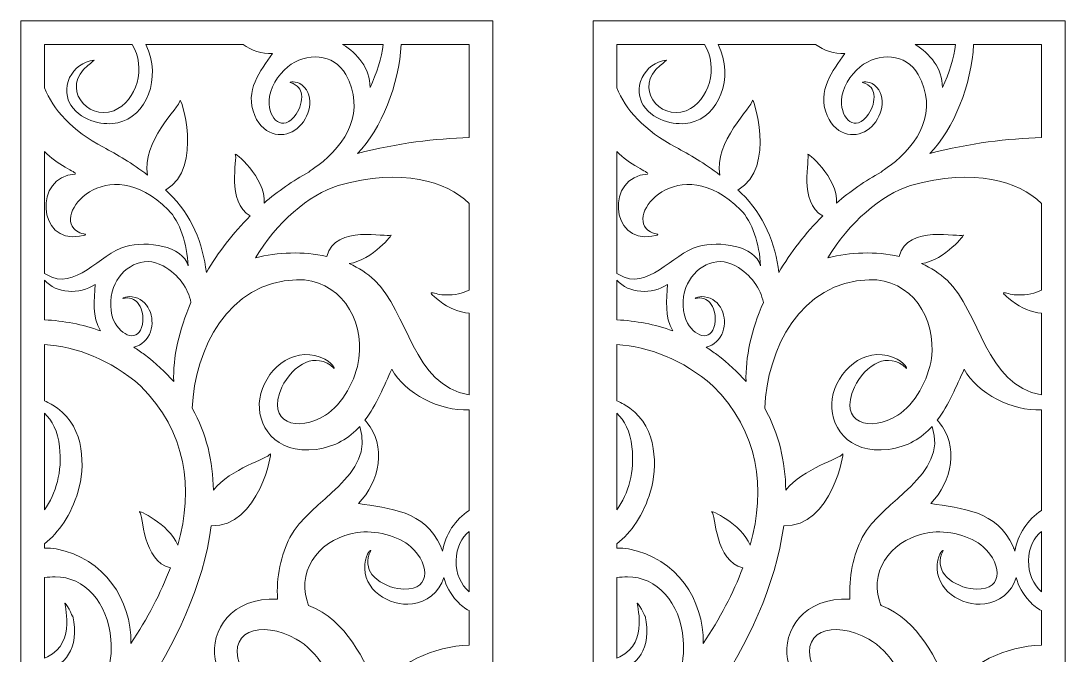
# Model space of a CAD drawing. Header units: centimetres. Extents: x -8 to 8, y -13.8 to 13.9.
# Drawn here: x -8.04 to 7.97, y 4.15 to 13.89 of the extents above; entities that cross this region are included whole.
import ezdxf

# ---------------------------------------------------------------- set-up
doc = ezdxf.new("R2010")
doc.units = ezdxf.units.CM
doc.header["$MEASUREMENT"] = 0
doc.layers.add('layer 1', color=7, linetype='Continuous')

msp = doc.modelspace()

# ---------------------------------------------------------------- linework, layer by layer
at = {"layer": 'layer 1', "color": 177, "lineweight": 9}
for points, knots in [([(-0.80605, -13.84712), (-0.80605, -13.84712), (-8.04078, -13.84712), (-8.04078, -13.84712), (-8.04078, -13.84712), (-8.04078, -13.84712), (-8.04078, 13.88601), (-8.04078, 13.88601), (-8.04078, 13.88601), (-8.04078, 13.88601), (-0.80605, 13.88601), (-0.80605, 13.88601), (-0.80605, 13.88601), (-0.80605, 13.88601), (-0.80605, -13.84712), (-0.80605, -13.84712)], [0, 0, 0, 0, 0.2, 0.2, 0.2, 0.2, 0.4, 0.4, 0.4, 0.4, 0.6, 0.6, 0.6, 0.6, 1, 1, 1, 1]), ([(-7.67904, 13.52428), (-7.67904, 13.52428), (-6.33289, 13.52428), (-6.33289, 13.52428), (-6.33289, 13.52428), (-6.12177, 13.16907), (-6.25529, 12.65806), (-6.61758, 12.50612), (-6.61758, 12.50612), (-7.03738, 12.35339), (-7.42673, 12.86827), (-7.01498, 13.20174), (-7.01498, 13.20174), (-6.95827, 13.24768), (-6.91275, 13.28393), (-6.91622, 13.28355), (-6.91622, 13.28355), (-7.09483, 13.26436), (-7.21531, 13.15897), (-7.29286, 13.01424), (-7.29286, 13.01424), (-7.37311, 12.86437), (-7.33369, 12.68004), (-7.27375, 12.59145), (-7.27375, 12.59145), (-7.09293, 12.32465), (-6.74242, 12.27779), (-6.55604, 12.32282), (-6.55604, 12.32282), (-6.11983, 12.4138), (-5.87346, 13.0023), (-6.12573, 13.52428), (-6.12573, 13.52428), (-6.12573, 13.52428), (-4.63337, 13.52428), (-4.63337, 13.52428), (-4.63337, 13.52428), (-4.50657, 13.43115), (-4.34413, 13.37817), (-4.1836, 13.38358), (-4.1836, 13.38358), (-4.3675, 13.11505), (-4.61931, 12.81862), (-4.45504, 12.43425), (-4.45504, 12.43425), (-4.30856, 12.09139), (-3.98744, 12.08343), (-3.80698, 12.23227), (-3.80698, 12.23227), (-3.61298, 12.39203), (-3.51656, 12.7294), (-3.72973, 12.89794), (-3.72973, 12.89794), (-3.82709, 12.97677), (-3.92892, 12.94546), (-3.9107, 12.94153), (-3.9107, 12.94153), (-3.78783, 12.90252), (-3.74761, 12.82782), (-3.73813, 12.75874), (-3.73813, 12.75874), (-3.72417, 12.65779), (-3.7593, 12.54222), (-3.81911, 12.45627), (-3.81911, 12.45627), (-4.02437, 12.1622), (-4.24159, 12.37087), (-4.23462, 12.66152), (-4.23462, 12.66152), (-4.23013, 12.84022), (-4.10043, 13.06217), (-3.95016, 13.18084), (-3.95016, 13.18084), (-3.66759, 13.40433), (-3.24246, 13.39334), (-3.05848, 13.06177), (-3.05848, 13.06177), (-2.75147, 12.50901), (-3.04468, 11.99889), (-3.48601, 11.66454), (-3.48601, 11.66454), (-3.55796, 11.62035), (-3.60214, 11.58715), (-3.62498, 11.56305), (-3.62498, 11.56305), (-3.87155, 11.43165), (-4.10161, 11.27028), (-4.31211, 11.08783), (-4.31211, 11.08783), (-4.27919, 11.48279), (-4.78574, 11.88873), (-4.75318, 11.83831), (-4.75318, 11.83831), (-4.71381, 11.77713), (-4.89761, 11.09816), (-4.52282, 10.89192), (-4.52282, 10.89192), (-4.78766, 10.62801), (-5.015, 10.33132), (-5.19727, 10.02344), (-5.19727, 10.02344), (-5.24571, 10.46125), (-5.42776, 10.9128), (-5.7713, 11.24124), (-5.7713, 11.24124), (-5.78844, 11.25762), (-5.80561, 11.27371), (-5.82283, 11.28956), (-5.82283, 11.28956), (-5.22334, 11.63201), (-5.60129, 12.76024), (-5.60082, 12.66448), (-5.60082, 12.66448), (-5.6005, 12.57181), (-6.20207, 12.01611), (-6.09804, 11.52024), (-6.09804, 11.52024), (-6.33397, 11.70038), (-6.56752, 11.83763), (-6.77555, 11.94611), (-6.77555, 11.94611), (-7.25245, 12.19472), (-7.55033, 12.53098), (-7.67904, 12.85986), (-7.67904, 12.85986), (-7.67904, 12.85986), (-7.67904, 13.52428), (-7.67904, 13.52428)], [0, 0, 0, 0, 0.03030303, 0.03030303, 0.03030303, 0.03030303, 0.06060606, 0.06060606, 0.06060606, 0.06060606, 0.09090909, 0.09090909, 0.09090909, 0.09090909, 0.12121212, 0.12121212, 0.12121212, 0.12121212, 0.15151515, 0.15151515, 0.15151515, 0.15151515, 0.18181818, 0.18181818, 0.18181818, 0.18181818, 0.21212121, 0.21212121, 0.21212121, 0.21212121, 0.24242424, 0.24242424, 0.24242424, 0.24242424, 0.27272727, 0.27272727, 0.27272727, 0.27272727, 0.3030303, 0.3030303, 0.3030303, 0.3030303, 0.33333333, 0.33333333, 0.33333333, 0.33333333, 0.36363636, 0.36363636, 0.36363636, 0.36363636, 0.39393939, 0.39393939, 0.39393939, 0.39393939, 0.42424242, 0.42424242, 0.42424242, 0.42424242, 0.45454545, 0.45454545, 0.45454545, 0.45454545, 0.48484848, 0.48484848, 0.48484848, 0.48484848, 0.51515152, 0.51515152, 0.51515152, 0.51515152, 0.54545455, 0.54545455, 0.54545455, 0.54545455, 0.57575758, 0.57575758, 0.57575758, 0.57575758, 0.60606061, 0.60606061, 0.60606061, 0.60606061, 0.63636364, 0.63636364, 0.63636364, 0.63636364, 0.66666667, 0.66666667, 0.66666667, 0.66666667, 0.6969697, 0.6969697, 0.6969697, 0.6969697, 0.72727273, 0.72727273, 0.72727273, 0.72727273, 0.75757576, 0.75757576, 0.75757576, 0.75757576, 0.78787879, 0.78787879, 0.78787879, 0.78787879, 0.81818182, 0.81818182, 0.81818182, 0.81818182, 0.84848485, 0.84848485, 0.84848485, 0.84848485, 0.87878788, 0.87878788, 0.87878788, 0.87878788, 0.90909091, 0.90909091, 0.90909091, 0.90909091, 0.93939394, 0.93939394, 0.93939394, 0.93939394, 1, 1, 1, 1]), ([(-3.10757, 13.52428), (-3.10757, 13.52428), (-2.48741, 13.52428), (-2.48741, 13.52428), (-2.48741, 13.52428), (-2.50927, 13.31455), (-2.58714, 13.08156), (-2.68613, 12.86405), (-2.68613, 12.86405), (-2.68811, 13.15689), (-2.87852, 13.3839), (-3.10757, 13.52428)], [0, 0, 0, 0, 0.25, 0.25, 0.25, 0.25, 0.5, 0.5, 0.5, 0.5, 1, 1, 1, 1]), ([(-2.20963, 13.52428), (-2.20963, 13.52428), (-1.16778, 13.52428), (-1.16778, 13.52428), (-1.16778, 13.52428), (-1.16778, 13.52428), (-1.16778, 12.09556), (-1.16778, 12.09556), (-1.16778, 12.09556), (-1.68138, 12.0771), (-2.26316, 12.01331), (-2.88135, 11.84981), (-2.88135, 11.84981), (-2.51263, 12.22819), (-2.24025, 12.90714), (-2.20963, 13.52428)], [0, 0, 0, 0, 0.2, 0.2, 0.2, 0.2, 0.4, 0.4, 0.4, 0.4, 0.6, 0.6, 0.6, 0.6, 1, 1, 1, 1]), ([(-7.67904, 10.01036), (-7.67904, 10.01036), (-7.67904, 11.87905), (-7.67904, 11.87905), (-7.67904, 11.87905), (-7.58213, 11.7862), (-7.47487, 11.70469), (-7.35926, 11.63878), (-7.35926, 11.63878), (-7.26127, 11.58279), (-7.18947, 11.55359), (-7.20923, 11.53476), (-7.20923, 11.53476), (-7.84689, 11.50113), (-7.78467, 10.46315), (-7.141, 10.58064), (-7.141, 10.58064), (-6.96195, 10.61336), (-7.08989, 10.60551), (-7.16445, 10.64712), (-7.16445, 10.64712), (-7.60236, 10.89071), (-6.71675, 11.92825), (-5.782, 10.98643), (-5.782, 10.98643), (-5.60483, 10.80797), (-5.48989, 10.45774), (-5.47649, 10.1258), (-5.47649, 10.1258), (-5.56204, 10.43819), (-6.10751, 10.51266), (-6.43232, 10.42375), (-6.43232, 10.42375), (-6.83713, 10.31285), (-7.20655, 9.72346), (-7.64833, 9.99165), (-7.64833, 9.99165), (-7.64833, 9.99165), (-7.67904, 10.01036), (-7.67904, 10.01036)], [0, 0, 0, 0, 0.09090909, 0.09090909, 0.09090909, 0.09090909, 0.18181818, 0.18181818, 0.18181818, 0.18181818, 0.27272727, 0.27272727, 0.27272727, 0.27272727, 0.36363636, 0.36363636, 0.36363636, 0.36363636, 0.45454545, 0.45454545, 0.45454545, 0.45454545, 0.54545455, 0.54545455, 0.54545455, 0.54545455, 0.63636364, 0.63636364, 0.63636364, 0.63636364, 0.72727273, 0.72727273, 0.72727273, 0.72727273, 0.81818182, 0.81818182, 0.81818182, 0.81818182, 1, 1, 1, 1]), ([(-1.16778, 11.08398), (-1.16778, 11.08398), (-1.16778, 9.75414), (-1.16778, 9.75414), (-1.16778, 9.75414), (-1.26682, 9.70331), (-1.38707, 9.67555), (-1.5282, 9.67948), (-1.5282, 9.67948), (-1.68674, 9.67638), (-1.88944, 9.8005), (-1.6245, 9.591), (-1.6245, 9.591), (-1.47752, 9.47479), (-1.32201, 9.41481), (-1.16778, 9.39842), (-1.16778, 9.39842), (-1.16778, 9.39842), (-1.16778, 8.14537), (-1.16778, 8.14537), (-1.16778, 8.14537), (-2.03014, 8.28593), (-2.10655, 9.42484), (-2.61648, 9.90528), (-2.61648, 9.90528), (-2.72931, 10.01156), (-2.86172, 10.09564), (-3.00617, 10.15973), (-3.00617, 10.15973), (-2.65038, 10.21416), (-2.32263, 10.62793), (-2.36824, 10.59831), (-2.36824, 10.59831), (-2.43387, 10.55582), (-3.21363, 10.76927), (-3.35159, 10.27175), (-3.35159, 10.27175), (-3.71178, 10.35132), (-4.10489, 10.33559), (-4.44245, 10.24951), (-4.44245, 10.24951), (-4.13136, 10.78182), (-3.62038, 11.22021), (-3.1745, 11.3585), (-3.1745, 11.3585), (-2.18537, 11.63216), (-1.52759, 11.42979), (-1.16778, 11.08398)], [0, 0, 0, 0, 0.07692308, 0.07692308, 0.07692308, 0.07692308, 0.15384615, 0.15384615, 0.15384615, 0.15384615, 0.23076923, 0.23076923, 0.23076923, 0.23076923, 0.30769231, 0.30769231, 0.30769231, 0.30769231, 0.38461538, 0.38461538, 0.38461538, 0.38461538, 0.46153846, 0.46153846, 0.46153846, 0.46153846, 0.53846154, 0.53846154, 0.53846154, 0.53846154, 0.61538462, 0.61538462, 0.61538462, 0.61538462, 0.69230769, 0.69230769, 0.69230769, 0.69230769, 0.76923077, 0.76923077, 0.76923077, 0.76923077, 0.84615385, 0.84615385, 0.84615385, 0.84615385, 1, 1, 1, 1]), ([(-6.3098, 8.87723), (-6.25345, 8.84157), (-6.19834, 8.80366), (-6.14467, 8.76334), (-6.14467, 8.76334), (-5.97238, 8.6339), (-5.8244, 8.49501), (-5.69816, 8.34852), (-5.69816, 8.34852), (-5.71017, 8.71973), (-5.61542, 9.1422), (-5.43259, 9.5636), (-5.43259, 9.5636), (-5.47888, 9.78327), (-5.61322, 9.98419), (-5.86107, 10.12548), (-5.86107, 10.12548), (-6.16483, 10.29875), (-6.50516, 10.1038), (-6.62113, 9.79237), (-6.62113, 9.79237), (-6.68265, 9.62691), (-6.67873, 9.38989), (-6.59662, 9.24683), (-6.59662, 9.24683), (-6.46317, 9.01443), (-6.19183, 8.95373), (-6.17097, 9.28399), (-6.17097, 9.28399), (-6.16479, 9.38041), (-6.19259, 9.48829), (-6.25184, 9.56117), (-6.25184, 9.56117), (-6.29248, 9.61106), (-6.38062, 9.65571), (-6.47537, 9.62263), (-6.47537, 9.62263), (-6.49157, 9.61697), (-6.45247, 9.66553), (-6.33411, 9.65092), (-6.33411, 9.65092), (-6.08528, 9.62018), (-5.97754, 9.33193), (-6.05395, 9.11306), (-6.05395, 9.11306), (-6.09276, 9.00196), (-6.18686, 8.90754), (-6.3098, 8.87723)], [0, 0, 0, 0, 0.07692308, 0.07692308, 0.07692308, 0.07692308, 0.15384615, 0.15384615, 0.15384615, 0.15384615, 0.23076923, 0.23076923, 0.23076923, 0.23076923, 0.30769231, 0.30769231, 0.30769231, 0.30769231, 0.38461538, 0.38461538, 0.38461538, 0.38461538, 0.46153846, 0.46153846, 0.46153846, 0.46153846, 0.53846154, 0.53846154, 0.53846154, 0.53846154, 0.61538462, 0.61538462, 0.61538462, 0.61538462, 0.69230769, 0.69230769, 0.69230769, 0.69230769, 0.76923077, 0.76923077, 0.76923077, 0.76923077, 0.84615385, 0.84615385, 0.84615385, 0.84615385, 1, 1, 1, 1]), ([(-4.77934, 2.59205), (-4.67312, 2.87917), (-4.35931, 3.01011), (-4.26604, 2.81703), (-4.26604, 2.81703), (-4.24594, 2.77548), (-4.24704, 2.71352), (-4.23579, 2.73894), (-4.23579, 2.73894), (-4.16565, 3.00295), (-4.50771, 3.18572), (-4.73435, 2.99628), (-4.73435, 2.99628), (-4.79232, 2.94782), (-4.84435, 2.88383), (-4.88453, 2.81324), (-4.88453, 2.81324), (-5.09889, 3.08711), (-5.55244, 3.02675), (-5.60816, 2.68476), (-5.60816, 2.68476), (-5.60833, 2.64621), (-5.5746, 2.72524), (-5.5256, 2.76645), (-5.5256, 2.76645), (-5.26782, 2.98335), (-4.88747, 2.51357), (-5.03425, 2.0187), (-5.03425, 2.0187), (-5.59609, 2.20671), (-6.112, 2.67096), (-6.29493, 3.3961), (-6.29493, 3.3961), (-6.25571, 3.45151), (-6.21697, 3.50755), (-6.1787, 3.56417), (-6.1787, 3.56417), (-5.68729, 4.29111), (-5.2432, 5.22013), (-5.12092, 6.13768), (-5.12092, 6.13768), (-4.39184, 6.09508), (-4.17188, 7.32319), (-4.21843, 7.23697), (-4.21843, 7.23697), (-4.25548, 7.16858), (-4.82116, 7.01714), (-5.0885, 6.68339), (-5.0885, 6.68339), (-5.09675, 7.12362), (-5.19404, 7.55106), (-5.41234, 7.94101), (-5.41234, 7.94101), (-5.37542, 8.84052), (-4.86736, 9.88246), (-3.81244, 9.91393), (-3.81244, 9.91393), (-3.1636, 9.93323), (-2.77551, 9.31747), (-2.8569, 8.70593), (-2.8569, 8.70593), (-2.9001, 8.38116), (-3.11295, 7.9961), (-3.37215, 7.83315), (-3.37215, 7.83315), (-3.79336, 7.56841), (-4.29083, 7.70542), (-4.03763, 8.26475), (-4.03763, 8.26475), (-3.96371, 8.42801), (-3.82429, 8.58086), (-3.6635, 8.6487), (-3.6635, 8.6487), (-3.55365, 8.69502), (-3.37004, 8.69145), (-3.24368, 8.55469), (-3.24368, 8.55469), (-3.222, 8.53121), (-3.24378, 8.6449), (-3.4505, 8.72386), (-3.4505, 8.72386), (-3.88511, 8.89024), (-4.31261, 8.51178), (-4.37806, 8.08652), (-4.37806, 8.08652), (-4.43907, 7.69094), (-4.14619, 7.22535), (-3.51356, 7.30985), (-3.51356, 7.30985), (-3.21659, 7.34952), (-3.00613, 7.48302), (-2.84464, 7.66194), (-2.84464, 7.66194), (-2.59375, 6.90259), (-3.61179, 6.53608), (-3.91585, 5.95623), (-3.91585, 5.95623), (-4.04874, 5.70298), (-4.12979, 5.33406), (-4.1044, 5.01203), (-4.1044, 5.01203), (-4.81863, 5.04393), (-5.13963, 4.52718), (-5.06108, 4.08917), (-5.06108, 4.08917), (-4.97315, 3.59658), (-4.43675, 3.16403), (-3.90059, 3.36354), (-3.90059, 3.36354), (-3.6454, 3.45857), (-3.62015, 3.59065), (-3.64669, 3.56322), (-3.64669, 3.56322), (-3.80115, 3.40246), (-4.02887, 3.39545), (-4.16599, 3.44774), (-4.16599, 3.44774), (-4.36643, 3.52396), (-4.54168, 3.69923), (-4.63628, 3.88755), (-4.63628, 3.88755), (-4.95924, 4.53293), (-4.34496, 4.69957), (-3.81785, 4.39887), (-3.81785, 4.39887), (-3.49399, 4.21365), (-3.22348, 3.76993), (-3.16472, 3.39344), (-3.16472, 3.39344), (-3.07558, 2.24042), (-3.96034, 1.78148), (-4.82194, 1.96119), (-4.82194, 1.96119), (-4.7258, 2.13372), (-4.71831, 2.38196), (-4.77934, 2.59205)], [0, 0, 0, 0, 0.02857143, 0.02857143, 0.02857143, 0.02857143, 0.05714286, 0.05714286, 0.05714286, 0.05714286, 0.08571429, 0.08571429, 0.08571429, 0.08571429, 0.11428571, 0.11428571, 0.11428571, 0.11428571, 0.14285714, 0.14285714, 0.14285714, 0.14285714, 0.17142857, 0.17142857, 0.17142857, 0.17142857, 0.2, 0.2, 0.2, 0.2, 0.22857143, 0.22857143, 0.22857143, 0.22857143, 0.25714286, 0.25714286, 0.25714286, 0.25714286, 0.28571429, 0.28571429, 0.28571429, 0.28571429, 0.31428571, 0.31428571, 0.31428571, 0.31428571, 0.34285714, 0.34285714, 0.34285714, 0.34285714, 0.37142857, 0.37142857, 0.37142857, 0.37142857, 0.4, 0.4, 0.4, 0.4, 0.42857143, 0.42857143, 0.42857143, 0.42857143, 0.45714286, 0.45714286, 0.45714286, 0.45714286, 0.48571429, 0.48571429, 0.48571429, 0.48571429, 0.51428571, 0.51428571, 0.51428571, 0.51428571, 0.54285714, 0.54285714, 0.54285714, 0.54285714, 0.57142857, 0.57142857, 0.57142857, 0.57142857, 0.6, 0.6, 0.6, 0.6, 0.62857143, 0.62857143, 0.62857143, 0.62857143, 0.65714286, 0.65714286, 0.65714286, 0.65714286, 0.68571429, 0.68571429, 0.68571429, 0.68571429, 0.71428571, 0.71428571, 0.71428571, 0.71428571, 0.74285714, 0.74285714, 0.74285714, 0.74285714, 0.77142857, 0.77142857, 0.77142857, 0.77142857, 0.8, 0.8, 0.8, 0.8, 0.82857143, 0.82857143, 0.82857143, 0.82857143, 0.85714286, 0.85714286, 0.85714286, 0.85714286, 0.88571429, 0.88571429, 0.88571429, 0.88571429, 0.91428571, 0.91428571, 0.91428571, 0.91428571, 0.94285714, 0.94285714, 0.94285714, 0.94285714, 1, 1, 1, 1]), ([(-7.67904, 9.29686), (-7.67904, 9.29686), (-7.67904, 9.90741), (-7.67904, 9.90741), (-7.67904, 9.90741), (-7.49751, 9.69565), (-7.14389, 9.68221), (-6.90209, 9.84051), (-6.90209, 9.84051), (-6.91486, 9.60654), (-6.95214, 9.33931), (-6.81883, 9.12665), (-6.81883, 9.12665), (-7.0963, 9.22787), (-7.38844, 9.28396), (-7.67904, 9.29686)], [0, 0, 0, 0, 0.2, 0.2, 0.2, 0.2, 0.4, 0.4, 0.4, 0.4, 0.6, 0.6, 0.6, 0.6, 1, 1, 1, 1]), ([(-7.67904, 5.79299), (-7.67904, 5.79299), (-7.67904, 5.86052), (-7.67904, 5.86052), (-7.67904, 5.86052), (-7.45563, 6.03716), (-7.27222, 6.30026), (-7.16338, 6.66552), (-7.16338, 6.66552), (-7.0567, 7.02354), (-7.0521, 7.63958), (-7.48114, 7.94241), (-7.48114, 7.94241), (-7.53864, 7.98301), (-7.60513, 8.02217), (-7.67904, 8.0558), (-7.67904, 8.0558), (-7.67904, 8.0558), (-7.67904, 8.91736), (-7.67904, 8.91736), (-7.67904, 8.91736), (-7.18454, 8.88314), (-6.67044, 8.69071), (-6.20756, 8.28597), (-6.20756, 8.28597), (-5.49866, 7.57346), (-5.39135, 6.71587), (-5.63389, 5.83977), (-5.63389, 5.83977), (-5.77393, 6.17271), (-6.261, 6.38762), (-6.22069, 6.35078), (-6.22069, 6.35078), (-6.16665, 6.30127), (-6.17218, 5.58752), (-5.74763, 5.49185), (-5.74763, 5.49185), (-5.89445, 5.10152), (-6.10384, 4.71085), (-6.35363, 4.33089), (-6.35363, 4.33089), (-6.34661, 5.00434), (-6.75403, 5.63095), (-7.49942, 5.78341), (-7.49942, 5.78341), (-7.55594, 5.79496), (-7.61644, 5.7979), (-7.67904, 5.79299)], [0, 0, 0, 0, 0.07692308, 0.07692308, 0.07692308, 0.07692308, 0.15384615, 0.15384615, 0.15384615, 0.15384615, 0.23076923, 0.23076923, 0.23076923, 0.23076923, 0.30769231, 0.30769231, 0.30769231, 0.30769231, 0.38461538, 0.38461538, 0.38461538, 0.38461538, 0.46153846, 0.46153846, 0.46153846, 0.46153846, 0.53846154, 0.53846154, 0.53846154, 0.53846154, 0.61538462, 0.61538462, 0.61538462, 0.61538462, 0.69230769, 0.69230769, 0.69230769, 0.69230769, 0.76923077, 0.76923077, 0.76923077, 0.76923077, 0.84615385, 0.84615385, 0.84615385, 0.84615385, 1, 1, 1, 1]), ([(-1.16778, 7.91501), (-1.16778, 7.91501), (-1.16778, 6.37077), (-1.16778, 6.37077), (-1.16778, 6.37077), (-1.38178, 6.23479), (-1.53183, 6.00235), (-1.57701, 5.74687), (-1.57701, 5.74687), (-1.58483, 5.76986), (-1.5938, 5.79325), (-1.60398, 5.81696), (-1.60398, 5.81696), (-1.84208, 6.37159), (-2.40261, 6.40364), (-2.86653, 6.47912), (-2.86653, 6.47912), (-2.53275, 6.80647), (-2.43918, 7.37797), (-2.73616, 7.72379), (-2.73616, 7.72379), (-2.74652, 7.73587), (-2.75631, 7.74721), (-2.76561, 7.75789), (-2.76561, 7.75789), (-2.58824, 7.99278), (-2.47372, 8.28257), (-2.35441, 8.54012), (-2.35441, 8.54012), (-2.14448, 8.15848), (-1.62036, 7.89809), (-1.16778, 7.91501)], [0, 0, 0, 0, 0.11111111, 0.11111111, 0.11111111, 0.11111111, 0.22222222, 0.22222222, 0.22222222, 0.22222222, 0.33333333, 0.33333333, 0.33333333, 0.33333333, 0.44444444, 0.44444444, 0.44444444, 0.44444444, 0.55555556, 0.55555556, 0.55555556, 0.55555556, 0.66666667, 0.66666667, 0.66666667, 0.66666667, 0.77777778, 0.77777778, 0.77777778, 0.77777778, 1, 1, 1, 1]), ([(-7.67904, 6.37914), (-7.67904, 6.37914), (-7.67904, 7.86278), (-7.67904, 7.86278), (-7.67904, 7.86278), (-7.561, 7.75737), (-7.47548, 7.59052), (-7.44789, 7.34595), (-7.44789, 7.34595), (-7.40493, 6.96463), (-7.50165, 6.63418), (-7.67904, 6.37914)], [0, 0, 0, 0, 0.25, 0.25, 0.25, 0.25, 0.5, 0.5, 0.5, 0.5, 1, 1, 1, 1]), ([(-1.16778, 4.83652), (-1.16778, 4.83652), (-1.16778, 4.30276), (-1.16778, 4.30276), (-1.16778, 4.30276), (-1.70868, 4.2932), (-2.30409, 4.01539), (-2.54412, 3.59386), (-2.54412, 3.59386), (-2.79591, 4.08548), (-3.03291, 4.67981), (-3.62887, 4.91373), (-3.62887, 4.91373), (-3.63656, 4.93654), (-3.64402, 4.95966), (-3.65131, 4.983), (-3.65131, 4.983), (-3.81428, 5.50566), (-3.40232, 5.96058), (-2.88705, 6.0334), (-2.88705, 6.0334), (-2.61361, 6.07197), (-2.2524, 5.98661), (-2.06122, 5.81307), (-2.06122, 5.81307), (-1.75058, 5.53112), (-1.74891, 5.09593), (-2.26065, 5.17447), (-2.26065, 5.17447), (-2.41008, 5.19746), (-2.56595, 5.27604), (-2.65746, 5.39138), (-2.65746, 5.39138), (-2.72003, 5.47004), (-2.75879, 5.61991), (-2.67637, 5.75353), (-2.67637, 5.75353), (-2.66233, 5.77655), (-2.74976, 5.73297), (-2.76699, 5.54718), (-2.76699, 5.54718), (-2.8034, 5.15646), (-2.39892, 4.89517), (-2.03863, 4.93845), (-2.03863, 4.93845), (-1.82627, 4.96407), (-1.62328, 5.1114), (-1.55708, 5.34176), (-1.55708, 5.34176), (-1.52081, 5.21506), (-1.45472, 5.09193), (-1.35367, 4.98093), (-1.35367, 4.98093), (-1.2955, 4.91549), (-1.23269, 4.86837), (-1.16778, 4.83652)], [0, 0, 0, 0, 0.06666667, 0.06666667, 0.06666667, 0.06666667, 0.13333333, 0.13333333, 0.13333333, 0.13333333, 0.2, 0.2, 0.2, 0.2, 0.26666667, 0.26666667, 0.26666667, 0.26666667, 0.33333333, 0.33333333, 0.33333333, 0.33333333, 0.4, 0.4, 0.4, 0.4, 0.46666667, 0.46666667, 0.46666667, 0.46666667, 0.53333333, 0.53333333, 0.53333333, 0.53333333, 0.6, 0.6, 0.6, 0.6, 0.66666667, 0.66666667, 0.66666667, 0.66666667, 0.73333333, 0.73333333, 0.73333333, 0.73333333, 0.8, 0.8, 0.8, 0.8, 0.86666667, 0.86666667, 0.86666667, 0.86666667, 1, 1, 1, 1]), ([(-1.16778, 6.04906), (-1.16778, 6.04906), (-1.16778, 5.12452), (-1.16778, 5.12452), (-1.16778, 5.12452), (-1.2916, 5.2326), (-1.37213, 5.39985), (-1.36617, 5.60389), (-1.36617, 5.60389), (-1.36264, 5.80648), (-1.28511, 5.95311), (-1.16778, 6.04906)], [0, 0, 0, 0, 0.25, 0.25, 0.25, 0.25, 0.5, 0.5, 0.5, 0.5, 1, 1, 1, 1]), ([(-7.67904, 2.72813), (-7.67904, 2.72813), (-7.67904, 3.90226), (-7.67904, 3.90226), (-7.67904, 3.90226), (-7.37895, 3.98065), (-7.13604, 4.23794), (-7.24346, 4.75706), (-7.24346, 4.75706), (-7.22608, 4.68179), (-7.32191, 4.92095), (-7.3635, 4.94688), (-7.3635, 4.94688), (-7.389, 4.96278), (-7.17345, 4.34586), (-7.63334, 4.12679), (-7.63334, 4.12679), (-7.64834, 4.11965), (-7.66359, 4.11312), (-7.67904, 4.10717), (-7.67904, 4.10717), (-7.67904, 4.10717), (-7.67904, 5.34186), (-7.67904, 5.34186), (-7.67904, 5.34186), (-7.62623, 5.34936), (-7.57209, 5.3533), (-7.5172, 5.35335), (-7.5172, 5.35335), (-7.0671, 5.35375), (-6.70845, 4.96679), (-6.66025, 4.38873), (-6.66025, 4.38873), (-6.64482, 4.20325), (-6.66884, 4.00992), (-6.72109, 3.81507), (-6.72109, 3.81507), (-7.01568, 3.4313), (-7.34335, 3.06481), (-7.67904, 2.72813)], [0, 0, 0, 0, 0.09090909, 0.09090909, 0.09090909, 0.09090909, 0.18181818, 0.18181818, 0.18181818, 0.18181818, 0.27272727, 0.27272727, 0.27272727, 0.27272727, 0.36363636, 0.36363636, 0.36363636, 0.36363636, 0.45454545, 0.45454545, 0.45454545, 0.45454545, 0.54545455, 0.54545455, 0.54545455, 0.54545455, 0.63636364, 0.63636364, 0.63636364, 0.63636364, 0.72727273, 0.72727273, 0.72727273, 0.72727273, 0.81818182, 0.81818182, 0.81818182, 0.81818182, 1, 1, 1, 1])]:
    msp.add_open_spline(points, degree=3, knots=knots, dxfattribs=at)
at = {"layer": 'layer 1', "color": 242, "lineweight": 9}
for points, knots in [([(7.9703, -13.84712), (7.9703, -13.84712), (0.73557, -13.84712), (0.73557, -13.84712), (0.73557, -13.84712), (0.73557, -13.84712), (0.73557, 13.88601), (0.73557, 13.88601), (0.73557, 13.88601), (0.73557, 13.88601), (7.9703, 13.88601), (7.9703, 13.88601), (7.9703, 13.88601), (7.9703, 13.88601), (7.9703, -13.84712), (7.9703, -13.84712)], [0, 0, 0, 0, 0.2, 0.2, 0.2, 0.2, 0.4, 0.4, 0.4, 0.4, 0.6, 0.6, 0.6, 0.6, 1, 1, 1, 1]), ([(1.09731, 13.52428), (1.09731, 13.52428), (2.44346, 13.52428), (2.44346, 13.52428), (2.44346, 13.52428), (2.65458, 13.16907), (2.52106, 12.65806), (2.15877, 12.50612), (2.15877, 12.50612), (1.73897, 12.35339), (1.34962, 12.86827), (1.76137, 13.20174), (1.76137, 13.20174), (1.81808, 13.24768), (1.8636, 13.28393), (1.86013, 13.28355), (1.86013, 13.28355), (1.68152, 13.26436), (1.56104, 13.15897), (1.48349, 13.01424), (1.48349, 13.01424), (1.40324, 12.86437), (1.44266, 12.68004), (1.5026, 12.59145), (1.5026, 12.59145), (1.68342, 12.32465), (2.03393, 12.27779), (2.22031, 12.32282), (2.22031, 12.32282), (2.65652, 12.4138), (2.90289, 13.0023), (2.65062, 13.52428), (2.65062, 13.52428), (2.65062, 13.52428), (4.14298, 13.52428), (4.14298, 13.52428), (4.14298, 13.52428), (4.26978, 13.43115), (4.43222, 13.37817), (4.59275, 13.38358), (4.59275, 13.38358), (4.40885, 13.11505), (4.15704, 12.81862), (4.32131, 12.43425), (4.32131, 12.43425), (4.46779, 12.09139), (4.78891, 12.08343), (4.96937, 12.23227), (4.96937, 12.23227), (5.16337, 12.39203), (5.25979, 12.7294), (5.04662, 12.89794), (5.04662, 12.89794), (4.94926, 12.97677), (4.84743, 12.94546), (4.86565, 12.94153), (4.86565, 12.94153), (4.98852, 12.90252), (5.02874, 12.82782), (5.03822, 12.75874), (5.03822, 12.75874), (5.05218, 12.65779), (5.01705, 12.54222), (4.95724, 12.45627), (4.95724, 12.45627), (4.75198, 12.1622), (4.53476, 12.37087), (4.54173, 12.66152), (4.54173, 12.66152), (4.54622, 12.84022), (4.67592, 13.06217), (4.82619, 13.18084), (4.82619, 13.18084), (5.10876, 13.40433), (5.53389, 13.39334), (5.71787, 13.06177), (5.71787, 13.06177), (6.02488, 12.50901), (5.73167, 11.99889), (5.29034, 11.66454), (5.29034, 11.66454), (5.21839, 11.62035), (5.17421, 11.58715), (5.15137, 11.56305), (5.15137, 11.56305), (4.9048, 11.43165), (4.67474, 11.27028), (4.46424, 11.08783), (4.46424, 11.08783), (4.49716, 11.48279), (3.99061, 11.88873), (4.02317, 11.83831), (4.02317, 11.83831), (4.06254, 11.77713), (3.87874, 11.09816), (4.25353, 10.89192), (4.25353, 10.89192), (3.98869, 10.62801), (3.76135, 10.33132), (3.57908, 10.02344), (3.57908, 10.02344), (3.53064, 10.46125), (3.34859, 10.9128), (3.00505, 11.24124), (3.00505, 11.24124), (2.98791, 11.25762), (2.97074, 11.27371), (2.95352, 11.28956), (2.95352, 11.28956), (3.55301, 11.63201), (3.17506, 12.76024), (3.17553, 12.66448), (3.17553, 12.66448), (3.17585, 12.57181), (2.57428, 12.01611), (2.67831, 11.52024), (2.67831, 11.52024), (2.44238, 11.70038), (2.20883, 11.83763), (2.0008, 11.94611), (2.0008, 11.94611), (1.5239, 12.19472), (1.22602, 12.53098), (1.09731, 12.85986), (1.09731, 12.85986), (1.09731, 12.85986), (1.09731, 13.52428), (1.09731, 13.52428)], [0, 0, 0, 0, 0.03030303, 0.03030303, 0.03030303, 0.03030303, 0.06060606, 0.06060606, 0.06060606, 0.06060606, 0.09090909, 0.09090909, 0.09090909, 0.09090909, 0.12121212, 0.12121212, 0.12121212, 0.12121212, 0.15151515, 0.15151515, 0.15151515, 0.15151515, 0.18181818, 0.18181818, 0.18181818, 0.18181818, 0.21212121, 0.21212121, 0.21212121, 0.21212121, 0.24242424, 0.24242424, 0.24242424, 0.24242424, 0.27272727, 0.27272727, 0.27272727, 0.27272727, 0.3030303, 0.3030303, 0.3030303, 0.3030303, 0.33333333, 0.33333333, 0.33333333, 0.33333333, 0.36363636, 0.36363636, 0.36363636, 0.36363636, 0.39393939, 0.39393939, 0.39393939, 0.39393939, 0.42424242, 0.42424242, 0.42424242, 0.42424242, 0.45454545, 0.45454545, 0.45454545, 0.45454545, 0.48484848, 0.48484848, 0.48484848, 0.48484848, 0.51515152, 0.51515152, 0.51515152, 0.51515152, 0.54545455, 0.54545455, 0.54545455, 0.54545455, 0.57575758, 0.57575758, 0.57575758, 0.57575758, 0.60606061, 0.60606061, 0.60606061, 0.60606061, 0.63636364, 0.63636364, 0.63636364, 0.63636364, 0.66666667, 0.66666667, 0.66666667, 0.66666667, 0.6969697, 0.6969697, 0.6969697, 0.6969697, 0.72727273, 0.72727273, 0.72727273, 0.72727273, 0.75757576, 0.75757576, 0.75757576, 0.75757576, 0.78787879, 0.78787879, 0.78787879, 0.78787879, 0.81818182, 0.81818182, 0.81818182, 0.81818182, 0.84848485, 0.84848485, 0.84848485, 0.84848485, 0.87878788, 0.87878788, 0.87878788, 0.87878788, 0.90909091, 0.90909091, 0.90909091, 0.90909091, 0.93939394, 0.93939394, 0.93939394, 0.93939394, 1, 1, 1, 1]), ([(5.66878, 13.52428), (5.66878, 13.52428), (6.28894, 13.52428), (6.28894, 13.52428), (6.28894, 13.52428), (6.26708, 13.31455), (6.18921, 13.08156), (6.09022, 12.86405), (6.09022, 12.86405), (6.08824, 13.15689), (5.89783, 13.3839), (5.66878, 13.52428)], [0, 0, 0, 0, 0.25, 0.25, 0.25, 0.25, 0.5, 0.5, 0.5, 0.5, 1, 1, 1, 1]), ([(6.56672, 13.52428), (6.56672, 13.52428), (7.60857, 13.52428), (7.60857, 13.52428), (7.60857, 13.52428), (7.60857, 13.52428), (7.60857, 12.09556), (7.60857, 12.09556), (7.60857, 12.09556), (7.09497, 12.0771), (6.51319, 12.01331), (5.895, 11.84981), (5.895, 11.84981), (6.26372, 12.22819), (6.5361, 12.90714), (6.56672, 13.52428)], [0, 0, 0, 0, 0.2, 0.2, 0.2, 0.2, 0.4, 0.4, 0.4, 0.4, 0.6, 0.6, 0.6, 0.6, 1, 1, 1, 1]), ([(1.09731, 10.01036), (1.09731, 10.01036), (1.09731, 11.87905), (1.09731, 11.87905), (1.09731, 11.87905), (1.19422, 11.7862), (1.30148, 11.70469), (1.41709, 11.63878), (1.41709, 11.63878), (1.51508, 11.58279), (1.58688, 11.55359), (1.56712, 11.53476), (1.56712, 11.53476), (0.92946, 11.50113), (0.99168, 10.46315), (1.63535, 10.58064), (1.63535, 10.58064), (1.8144, 10.61336), (1.68646, 10.60551), (1.6119, 10.64712), (1.6119, 10.64712), (1.17399, 10.89071), (2.0596, 11.92825), (2.99435, 10.98643), (2.99435, 10.98643), (3.17152, 10.80797), (3.28646, 10.45774), (3.29986, 10.1258), (3.29986, 10.1258), (3.21431, 10.43819), (2.66884, 10.51266), (2.34403, 10.42375), (2.34403, 10.42375), (1.93922, 10.31285), (1.5698, 9.72346), (1.12802, 9.99165), (1.12802, 9.99165), (1.12802, 9.99165), (1.09731, 10.01036), (1.09731, 10.01036)], [0, 0, 0, 0, 0.09090909, 0.09090909, 0.09090909, 0.09090909, 0.18181818, 0.18181818, 0.18181818, 0.18181818, 0.27272727, 0.27272727, 0.27272727, 0.27272727, 0.36363636, 0.36363636, 0.36363636, 0.36363636, 0.45454545, 0.45454545, 0.45454545, 0.45454545, 0.54545455, 0.54545455, 0.54545455, 0.54545455, 0.63636364, 0.63636364, 0.63636364, 0.63636364, 0.72727273, 0.72727273, 0.72727273, 0.72727273, 0.81818182, 0.81818182, 0.81818182, 0.81818182, 1, 1, 1, 1]), ([(7.60857, 11.08398), (7.60857, 11.08398), (7.60857, 9.75414), (7.60857, 9.75414), (7.60857, 9.75414), (7.50953, 9.70331), (7.38928, 9.67555), (7.24815, 9.67948), (7.24815, 9.67948), (7.08961, 9.67638), (6.88691, 9.8005), (7.15185, 9.591), (7.15185, 9.591), (7.29883, 9.47479), (7.45434, 9.41481), (7.60857, 9.39842), (7.60857, 9.39842), (7.60857, 9.39842), (7.60857, 8.14537), (7.60857, 8.14537), (7.60857, 8.14537), (6.74621, 8.28593), (6.6698, 9.42484), (6.15987, 9.90528), (6.15987, 9.90528), (6.04704, 10.01156), (5.91463, 10.09564), (5.77018, 10.15973), (5.77018, 10.15973), (6.12597, 10.21416), (6.45372, 10.62793), (6.40811, 10.59831), (6.40811, 10.59831), (6.34248, 10.55582), (5.56272, 10.76927), (5.42476, 10.27175), (5.42476, 10.27175), (5.06457, 10.35132), (4.67146, 10.33559), (4.3339, 10.24951), (4.3339, 10.24951), (4.64499, 10.78182), (5.15597, 11.22021), (5.60185, 11.3585), (5.60185, 11.3585), (6.59098, 11.63216), (7.24876, 11.42979), (7.60857, 11.08398)], [0, 0, 0, 0, 0.07692308, 0.07692308, 0.07692308, 0.07692308, 0.15384615, 0.15384615, 0.15384615, 0.15384615, 0.23076923, 0.23076923, 0.23076923, 0.23076923, 0.30769231, 0.30769231, 0.30769231, 0.30769231, 0.38461538, 0.38461538, 0.38461538, 0.38461538, 0.46153846, 0.46153846, 0.46153846, 0.46153846, 0.53846154, 0.53846154, 0.53846154, 0.53846154, 0.61538462, 0.61538462, 0.61538462, 0.61538462, 0.69230769, 0.69230769, 0.69230769, 0.69230769, 0.76923077, 0.76923077, 0.76923077, 0.76923077, 0.84615385, 0.84615385, 0.84615385, 0.84615385, 1, 1, 1, 1]), ([(2.46655, 8.87723), (2.5229, 8.84157), (2.57801, 8.80366), (2.63168, 8.76334), (2.63168, 8.76334), (2.80397, 8.6339), (2.95195, 8.49501), (3.07819, 8.34852), (3.07819, 8.34852), (3.06618, 8.71973), (3.16093, 9.1422), (3.34376, 9.5636), (3.34376, 9.5636), (3.29747, 9.78327), (3.16313, 9.98419), (2.91528, 10.12548), (2.91528, 10.12548), (2.61152, 10.29875), (2.27119, 10.1038), (2.15522, 9.79237), (2.15522, 9.79237), (2.0937, 9.62691), (2.09762, 9.38989), (2.17973, 9.24683), (2.17973, 9.24683), (2.31318, 9.01443), (2.58452, 8.95373), (2.60538, 9.28399), (2.60538, 9.28399), (2.61156, 9.38041), (2.58376, 9.48829), (2.52451, 9.56117), (2.52451, 9.56117), (2.48387, 9.61106), (2.39573, 9.65571), (2.30098, 9.62263), (2.30098, 9.62263), (2.28478, 9.61697), (2.32388, 9.66553), (2.44224, 9.65092), (2.44224, 9.65092), (2.69107, 9.62018), (2.79881, 9.33193), (2.7224, 9.11306), (2.7224, 9.11306), (2.68359, 9.00196), (2.58949, 8.90754), (2.46655, 8.87723)], [0, 0, 0, 0, 0.07692308, 0.07692308, 0.07692308, 0.07692308, 0.15384615, 0.15384615, 0.15384615, 0.15384615, 0.23076923, 0.23076923, 0.23076923, 0.23076923, 0.30769231, 0.30769231, 0.30769231, 0.30769231, 0.38461538, 0.38461538, 0.38461538, 0.38461538, 0.46153846, 0.46153846, 0.46153846, 0.46153846, 0.53846154, 0.53846154, 0.53846154, 0.53846154, 0.61538462, 0.61538462, 0.61538462, 0.61538462, 0.69230769, 0.69230769, 0.69230769, 0.69230769, 0.76923077, 0.76923077, 0.76923077, 0.76923077, 0.84615385, 0.84615385, 0.84615385, 0.84615385, 1, 1, 1, 1]), ([(3.99701, 2.59205), (4.10323, 2.87917), (4.41704, 3.01011), (4.51031, 2.81703), (4.51031, 2.81703), (4.53041, 2.77548), (4.52931, 2.71352), (4.54056, 2.73894), (4.54056, 2.73894), (4.6107, 3.00295), (4.26864, 3.18572), (4.042, 2.99628), (4.042, 2.99628), (3.98403, 2.94782), (3.932, 2.88383), (3.89182, 2.81324), (3.89182, 2.81324), (3.67746, 3.08711), (3.22391, 3.02675), (3.16819, 2.68476), (3.16819, 2.68476), (3.16802, 2.64621), (3.20175, 2.72524), (3.25075, 2.76645), (3.25075, 2.76645), (3.50853, 2.98335), (3.88888, 2.51357), (3.7421, 2.0187), (3.7421, 2.0187), (3.18026, 2.20671), (2.66435, 2.67096), (2.48142, 3.3961), (2.48142, 3.3961), (2.52064, 3.45151), (2.55938, 3.50755), (2.59765, 3.56417), (2.59765, 3.56417), (3.08906, 4.29111), (3.53315, 5.22013), (3.65543, 6.13768), (3.65543, 6.13768), (4.38451, 6.09508), (4.60447, 7.32319), (4.55792, 7.23697), (4.55792, 7.23697), (4.52087, 7.16858), (3.95519, 7.01714), (3.68785, 6.68339), (3.68785, 6.68339), (3.6796, 7.12362), (3.58231, 7.55106), (3.36401, 7.94101), (3.36401, 7.94101), (3.40093, 8.84052), (3.90899, 9.88246), (4.96391, 9.91393), (4.96391, 9.91393), (5.61275, 9.93323), (6.00084, 9.31747), (5.91945, 8.70593), (5.91945, 8.70593), (5.87625, 8.38116), (5.6634, 7.9961), (5.4042, 7.83315), (5.4042, 7.83315), (4.98299, 7.56841), (4.48552, 7.70542), (4.73872, 8.26475), (4.73872, 8.26475), (4.81264, 8.42801), (4.95206, 8.58086), (5.11285, 8.6487), (5.11285, 8.6487), (5.2227, 8.69502), (5.40631, 8.69145), (5.53267, 8.55469), (5.53267, 8.55469), (5.55435, 8.53121), (5.53257, 8.6449), (5.32585, 8.72386), (5.32585, 8.72386), (4.89124, 8.89024), (4.46374, 8.51178), (4.39829, 8.08652), (4.39829, 8.08652), (4.33728, 7.69094), (4.63016, 7.22535), (5.26279, 7.30985), (5.26279, 7.30985), (5.55976, 7.34952), (5.77022, 7.48302), (5.93171, 7.66194), (5.93171, 7.66194), (6.1826, 6.90259), (5.16456, 6.53608), (4.8605, 5.95623), (4.8605, 5.95623), (4.72761, 5.70298), (4.64656, 5.33406), (4.67195, 5.01203), (4.67195, 5.01203), (3.95772, 5.04393), (3.63672, 4.52718), (3.71527, 4.08917), (3.71527, 4.08917), (3.8032, 3.59658), (4.3396, 3.16403), (4.87576, 3.36354), (4.87576, 3.36354), (5.13095, 3.45857), (5.1562, 3.59065), (5.12966, 3.56322), (5.12966, 3.56322), (4.9752, 3.40246), (4.74748, 3.39545), (4.61036, 3.44774), (4.61036, 3.44774), (4.40992, 3.52396), (4.23467, 3.69923), (4.14007, 3.88755), (4.14007, 3.88755), (3.81711, 4.53293), (4.43139, 4.69957), (4.9585, 4.39887), (4.9585, 4.39887), (5.28236, 4.21365), (5.55287, 3.76993), (5.61163, 3.39344), (5.61163, 3.39344), (5.70077, 2.24042), (4.81601, 1.78148), (3.95441, 1.96119), (3.95441, 1.96119), (4.05055, 2.13372), (4.05804, 2.38196), (3.99701, 2.59205)], [0, 0, 0, 0, 0.02857143, 0.02857143, 0.02857143, 0.02857143, 0.05714286, 0.05714286, 0.05714286, 0.05714286, 0.08571429, 0.08571429, 0.08571429, 0.08571429, 0.11428571, 0.11428571, 0.11428571, 0.11428571, 0.14285714, 0.14285714, 0.14285714, 0.14285714, 0.17142857, 0.17142857, 0.17142857, 0.17142857, 0.2, 0.2, 0.2, 0.2, 0.22857143, 0.22857143, 0.22857143, 0.22857143, 0.25714286, 0.25714286, 0.25714286, 0.25714286, 0.28571429, 0.28571429, 0.28571429, 0.28571429, 0.31428571, 0.31428571, 0.31428571, 0.31428571, 0.34285714, 0.34285714, 0.34285714, 0.34285714, 0.37142857, 0.37142857, 0.37142857, 0.37142857, 0.4, 0.4, 0.4, 0.4, 0.42857143, 0.42857143, 0.42857143, 0.42857143, 0.45714286, 0.45714286, 0.45714286, 0.45714286, 0.48571429, 0.48571429, 0.48571429, 0.48571429, 0.51428571, 0.51428571, 0.51428571, 0.51428571, 0.54285714, 0.54285714, 0.54285714, 0.54285714, 0.57142857, 0.57142857, 0.57142857, 0.57142857, 0.6, 0.6, 0.6, 0.6, 0.62857143, 0.62857143, 0.62857143, 0.62857143, 0.65714286, 0.65714286, 0.65714286, 0.65714286, 0.68571429, 0.68571429, 0.68571429, 0.68571429, 0.71428571, 0.71428571, 0.71428571, 0.71428571, 0.74285714, 0.74285714, 0.74285714, 0.74285714, 0.77142857, 0.77142857, 0.77142857, 0.77142857, 0.8, 0.8, 0.8, 0.8, 0.82857143, 0.82857143, 0.82857143, 0.82857143, 0.85714286, 0.85714286, 0.85714286, 0.85714286, 0.88571429, 0.88571429, 0.88571429, 0.88571429, 0.91428571, 0.91428571, 0.91428571, 0.91428571, 0.94285714, 0.94285714, 0.94285714, 0.94285714, 1, 1, 1, 1]), ([(1.09731, 9.29686), (1.09731, 9.29686), (1.09731, 9.90741), (1.09731, 9.90741), (1.09731, 9.90741), (1.27884, 9.69565), (1.63246, 9.68221), (1.87426, 9.84051), (1.87426, 9.84051), (1.86149, 9.60654), (1.82421, 9.33931), (1.95752, 9.12665), (1.95752, 9.12665), (1.68005, 9.22787), (1.38791, 9.28396), (1.09731, 9.29686)], [0, 0, 0, 0, 0.2, 0.2, 0.2, 0.2, 0.4, 0.4, 0.4, 0.4, 0.6, 0.6, 0.6, 0.6, 1, 1, 1, 1]), ([(1.09731, 5.79299), (1.09731, 5.79299), (1.09731, 5.86052), (1.09731, 5.86052), (1.09731, 5.86052), (1.32072, 6.03716), (1.50413, 6.30026), (1.61297, 6.66552), (1.61297, 6.66552), (1.71965, 7.02354), (1.72425, 7.63958), (1.29521, 7.94241), (1.29521, 7.94241), (1.23771, 7.98301), (1.17122, 8.02217), (1.09731, 8.0558), (1.09731, 8.0558), (1.09731, 8.0558), (1.09731, 8.91736), (1.09731, 8.91736), (1.09731, 8.91736), (1.59181, 8.88314), (2.10591, 8.69071), (2.56879, 8.28597), (2.56879, 8.28597), (3.27769, 7.57346), (3.385, 6.71587), (3.14246, 5.83977), (3.14246, 5.83977), (3.00242, 6.17271), (2.51535, 6.38762), (2.55566, 6.35078), (2.55566, 6.35078), (2.6097, 6.30127), (2.60417, 5.58752), (3.02872, 5.49185), (3.02872, 5.49185), (2.8819, 5.10152), (2.67251, 4.71085), (2.42272, 4.33089), (2.42272, 4.33089), (2.42974, 5.00434), (2.02232, 5.63095), (1.27693, 5.78341), (1.27693, 5.78341), (1.22041, 5.79496), (1.15991, 5.7979), (1.09731, 5.79299)], [0, 0, 0, 0, 0.07692308, 0.07692308, 0.07692308, 0.07692308, 0.15384615, 0.15384615, 0.15384615, 0.15384615, 0.23076923, 0.23076923, 0.23076923, 0.23076923, 0.30769231, 0.30769231, 0.30769231, 0.30769231, 0.38461538, 0.38461538, 0.38461538, 0.38461538, 0.46153846, 0.46153846, 0.46153846, 0.46153846, 0.53846154, 0.53846154, 0.53846154, 0.53846154, 0.61538462, 0.61538462, 0.61538462, 0.61538462, 0.69230769, 0.69230769, 0.69230769, 0.69230769, 0.76923077, 0.76923077, 0.76923077, 0.76923077, 0.84615385, 0.84615385, 0.84615385, 0.84615385, 1, 1, 1, 1]), ([(7.60857, 7.91501), (7.60857, 7.91501), (7.60857, 6.37077), (7.60857, 6.37077), (7.60857, 6.37077), (7.39457, 6.23479), (7.24452, 6.00235), (7.19934, 5.74687), (7.19934, 5.74687), (7.19152, 5.76986), (7.18255, 5.79325), (7.17237, 5.81696), (7.17237, 5.81696), (6.93427, 6.37159), (6.37374, 6.40364), (5.90982, 6.47912), (5.90982, 6.47912), (6.2436, 6.80647), (6.33717, 7.37797), (6.04019, 7.72379), (6.04019, 7.72379), (6.02983, 7.73587), (6.02004, 7.74721), (6.01074, 7.75789), (6.01074, 7.75789), (6.18811, 7.99278), (6.30263, 8.28257), (6.42194, 8.54012), (6.42194, 8.54012), (6.63187, 8.15848), (7.15599, 7.89809), (7.60857, 7.91501)], [0, 0, 0, 0, 0.11111111, 0.11111111, 0.11111111, 0.11111111, 0.22222222, 0.22222222, 0.22222222, 0.22222222, 0.33333333, 0.33333333, 0.33333333, 0.33333333, 0.44444444, 0.44444444, 0.44444444, 0.44444444, 0.55555556, 0.55555556, 0.55555556, 0.55555556, 0.66666667, 0.66666667, 0.66666667, 0.66666667, 0.77777778, 0.77777778, 0.77777778, 0.77777778, 1, 1, 1, 1]), ([(1.09731, 6.37914), (1.09731, 6.37914), (1.09731, 7.86278), (1.09731, 7.86278), (1.09731, 7.86278), (1.21535, 7.75737), (1.30087, 7.59052), (1.32846, 7.34595), (1.32846, 7.34595), (1.37142, 6.96463), (1.2747, 6.63418), (1.09731, 6.37914)], [0, 0, 0, 0, 0.25, 0.25, 0.25, 0.25, 0.5, 0.5, 0.5, 0.5, 1, 1, 1, 1]), ([(7.60857, 4.83652), (7.60857, 4.83652), (7.60857, 4.30276), (7.60857, 4.30276), (7.60857, 4.30276), (7.06767, 4.2932), (6.47226, 4.01539), (6.23223, 3.59386), (6.23223, 3.59386), (5.98044, 4.08548), (5.74344, 4.67981), (5.14748, 4.91373), (5.14748, 4.91373), (5.13979, 4.93654), (5.13233, 4.95966), (5.12504, 4.983), (5.12504, 4.983), (4.96207, 5.50566), (5.37403, 5.96058), (5.8893, 6.0334), (5.8893, 6.0334), (6.16274, 6.07197), (6.52395, 5.98661), (6.71513, 5.81307), (6.71513, 5.81307), (7.02577, 5.53112), (7.02744, 5.09593), (6.5157, 5.17447), (6.5157, 5.17447), (6.36627, 5.19746), (6.2104, 5.27604), (6.11889, 5.39138), (6.11889, 5.39138), (6.05632, 5.47004), (6.01756, 5.61991), (6.09998, 5.75353), (6.09998, 5.75353), (6.11402, 5.77655), (6.02659, 5.73297), (6.00936, 5.54718), (6.00936, 5.54718), (5.97295, 5.15646), (6.37743, 4.89517), (6.73772, 4.93845), (6.73772, 4.93845), (6.95008, 4.96407), (7.15307, 5.1114), (7.21927, 5.34176), (7.21927, 5.34176), (7.25554, 5.21506), (7.32163, 5.09193), (7.42268, 4.98093), (7.42268, 4.98093), (7.48085, 4.91549), (7.54366, 4.86837), (7.60857, 4.83652)], [0, 0, 0, 0, 0.06666667, 0.06666667, 0.06666667, 0.06666667, 0.13333333, 0.13333333, 0.13333333, 0.13333333, 0.2, 0.2, 0.2, 0.2, 0.26666667, 0.26666667, 0.26666667, 0.26666667, 0.33333333, 0.33333333, 0.33333333, 0.33333333, 0.4, 0.4, 0.4, 0.4, 0.46666667, 0.46666667, 0.46666667, 0.46666667, 0.53333333, 0.53333333, 0.53333333, 0.53333333, 0.6, 0.6, 0.6, 0.6, 0.66666667, 0.66666667, 0.66666667, 0.66666667, 0.73333333, 0.73333333, 0.73333333, 0.73333333, 0.8, 0.8, 0.8, 0.8, 0.86666667, 0.86666667, 0.86666667, 0.86666667, 1, 1, 1, 1]), ([(7.60857, 6.04906), (7.60857, 6.04906), (7.60857, 5.12452), (7.60857, 5.12452), (7.60857, 5.12452), (7.48475, 5.2326), (7.40422, 5.39985), (7.41018, 5.60389), (7.41018, 5.60389), (7.41371, 5.80648), (7.49124, 5.95311), (7.60857, 6.04906)], [0, 0, 0, 0, 0.25, 0.25, 0.25, 0.25, 0.5, 0.5, 0.5, 0.5, 1, 1, 1, 1]), ([(1.09731, 2.72813), (1.09731, 2.72813), (1.09731, 3.90226), (1.09731, 3.90226), (1.09731, 3.90226), (1.3974, 3.98065), (1.64031, 4.23794), (1.53289, 4.75706), (1.53289, 4.75706), (1.55027, 4.68179), (1.45444, 4.92095), (1.41285, 4.94688), (1.41285, 4.94688), (1.38735, 4.96278), (1.6029, 4.34586), (1.14301, 4.12679), (1.14301, 4.12679), (1.12801, 4.11965), (1.11276, 4.11312), (1.09731, 4.10717), (1.09731, 4.10717), (1.09731, 4.10717), (1.09731, 5.34186), (1.09731, 5.34186), (1.09731, 5.34186), (1.15012, 5.34936), (1.20426, 5.3533), (1.25915, 5.35335), (1.25915, 5.35335), (1.70925, 5.35375), (2.0679, 4.96679), (2.1161, 4.38873), (2.1161, 4.38873), (2.13153, 4.20325), (2.10751, 4.00992), (2.05526, 3.81507), (2.05526, 3.81507), (1.76067, 3.4313), (1.433, 3.06481), (1.09731, 2.72813)], [0, 0, 0, 0, 0.09090909, 0.09090909, 0.09090909, 0.09090909, 0.18181818, 0.18181818, 0.18181818, 0.18181818, 0.27272727, 0.27272727, 0.27272727, 0.27272727, 0.36363636, 0.36363636, 0.36363636, 0.36363636, 0.45454545, 0.45454545, 0.45454545, 0.45454545, 0.54545455, 0.54545455, 0.54545455, 0.54545455, 0.63636364, 0.63636364, 0.63636364, 0.63636364, 0.72727273, 0.72727273, 0.72727273, 0.72727273, 0.81818182, 0.81818182, 0.81818182, 0.81818182, 1, 1, 1, 1])]:
    msp.add_open_spline(points, degree=3, knots=knots, dxfattribs=at)

doc.saveas('drawing.dxf')
